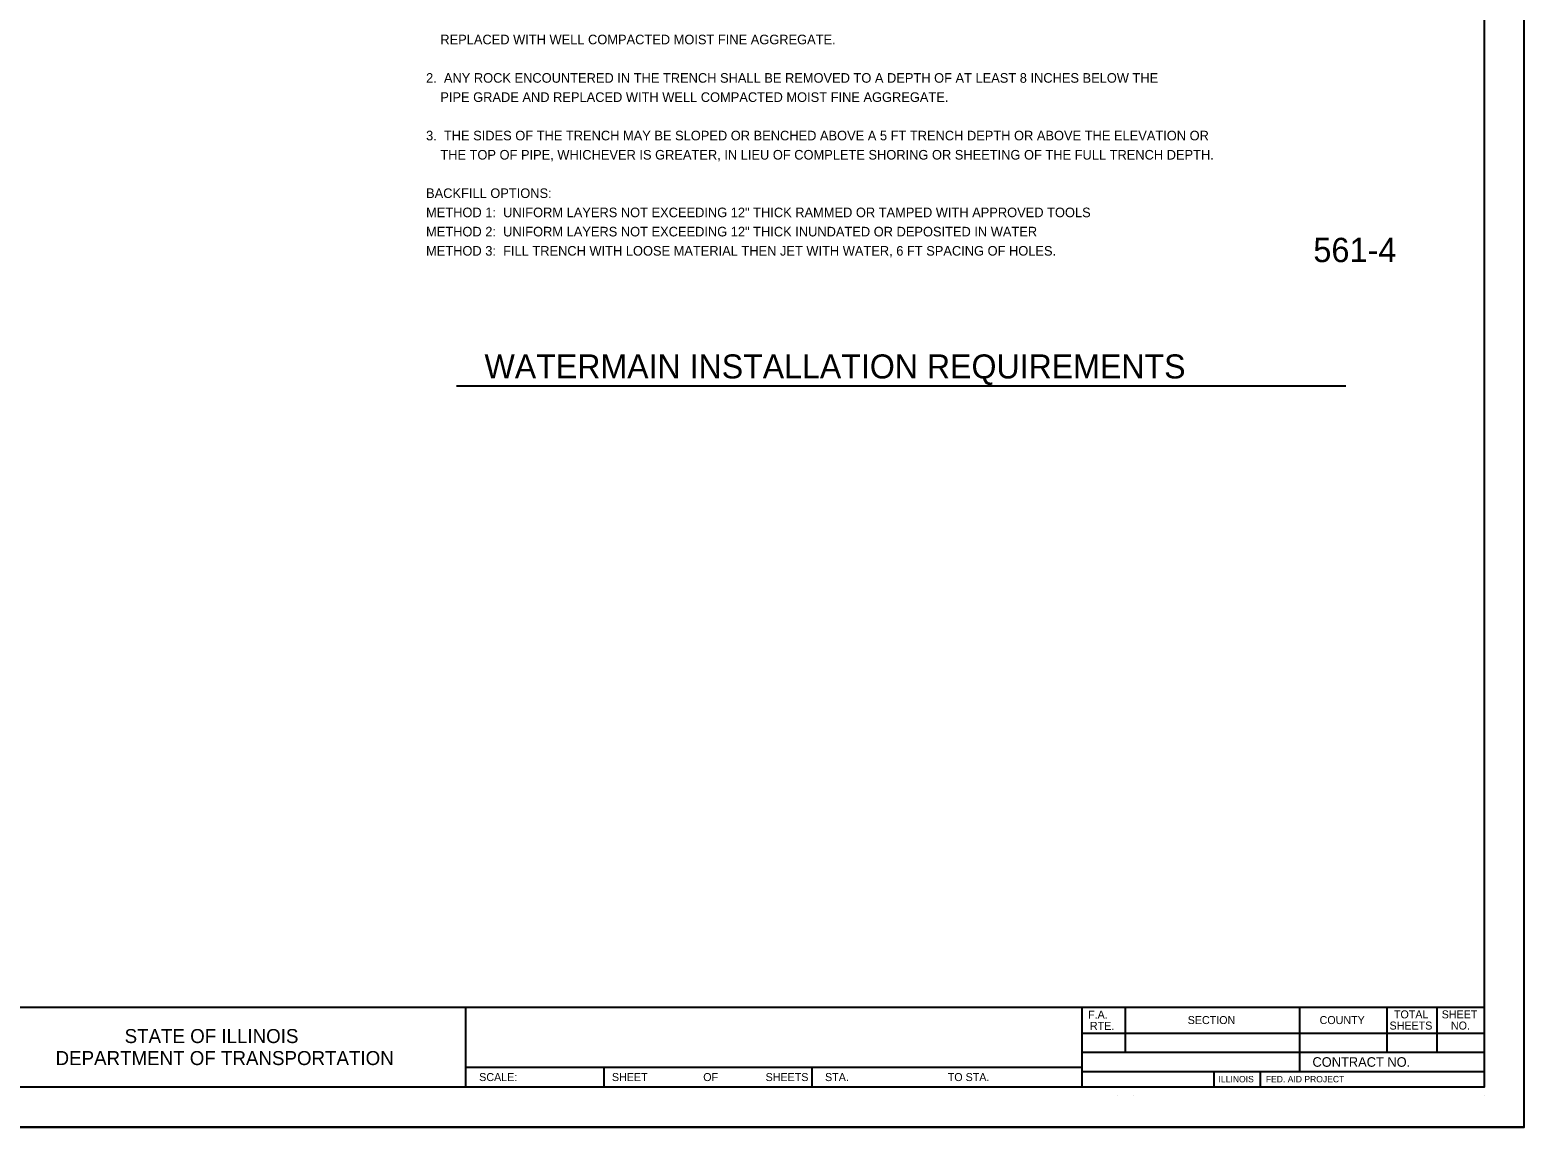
# Model space of a CAD drawing. Extents: x 2133490 to 2172050, y 2138301 to 2145980.
# Drawn here: x 2137117 to 2138050, y 2138301 to 2138986 of the extents above; entities that cross this region are included whole.
import ezdxf

# ---------------------------------------------------------------- set-up
doc = ezdxf.new("R2010")
doc.units = 0
for name, color, linetype in [('HS_Dimensions_and_Text', 7, 'Continuous'), ('HS_Title', 7, 'Continuous'), ('ROW_Pr_Notes', 7, 'Continuous'), ('SH_General_Details', 7, 'Continuous'), ('SH_Printer_Plotting_Border', 7, 'Continuous')]:
    doc.layers.add(name, color=color, linetype=linetype)

msp = doc.modelspace()

# ---------------------------------------------------------------- linework, layer by layer
at = {"layer": 'ROW_Pr_Notes'}
msp.add_line((2137383.21, 2138763.71), (2137938.77, 2138763.71), dxfattribs=at)
at = {"layer": 'SH_General_Details'}
for p, q in [((2138050.12, 2138300.71), (2138050.12, 2139400.71)), ((2136450.12, 2138375.71), (2138025.12, 2138375.71)), ((2137388.84, 2138375.71), (2137388.84, 2138325.71)), ((2137773.84, 2138375.71), (2137773.84, 2138325.71)), ((2137800.84, 2138375.71), (2137800.84, 2138347.45)), ((2137909.84, 2138375.71), (2137909.84, 2138335.45)), ((2137964.45, 2138375.71), (2137964.45, 2138347.45)), ((2137995.49, 2138375.71), (2137995.49, 2138347.45)), ((2137773.84, 2138359.45), (2138025.12, 2138359.45)), ((2137773.84, 2138347.45), (2138025.12, 2138347.45)), ((2137388.84, 2138338.21), (2137773.84, 2138338.21)), ((2137475.12, 2138338.21), (2137475.12, 2138325.71)), ((2137605.12, 2138338.21), (2137605.12, 2138325.71)), ((2137773.84, 2138335.45), (2138025.12, 2138335.45)), ((2137856.2, 2138335.45), (2137856.2, 2138325.71)), ((2137885.2, 2138335.45), (2137885.2, 2138325.71)), ((2137795.84, 2138320.71), (2137795.84, 2138320.71)), ((2137805.84, 2138320.71), (2137805.84, 2138320.71)), ((2138025.12, 2138320.71), (2138025.12, 2138320.71)), ((2138050.12, 2138300.71), (2136350.12, 2138300.71))]:
    msp.add_line(p, q, dxfattribs=at)
msp.add_lwpolyline([(2136450.12, 2139375.71), (2138025.12, 2139375.71), (2138025.12, 2138325.71), (2136450.12, 2138325.71)], close=True, dxfattribs=at)
at = {"layer": 'SH_Printer_Plotting_Border'}
msp.add_lwpolyline([(2136350.12, 2138300.71), (2138050.12, 2138300.71), (2138050.12, 2139400.71), (2136350.12, 2139400.71)], close=True, dxfattribs=at)

# ---------------------------------------------------------------- texts
at = {"layer": 'HS_Dimensions_and_Text'}
for s, p in [('    REPLACED WITH WELL COMPACTED MOIST FINE AGGREGATE.', (2137364.1, 2138977.05)), ('2.  ANY ROCK ENCOUNTERED IN THE TRENCH SHALL BE REMOVED TO A DEPTH OF AT LEAST 8 INCHES BELOW THE', (2137364.1, 2138953.05)), ('    PIPE GRADE AND REPLACED WITH WELL COMPACTED MOIST FINE AGGREGATE.', (2137364.1, 2138941.05)), ('3.  THE SIDES OF THE TRENCH MAY BE SLOPED OR BENCHED ABOVE A 5 FT TRENCH DEPTH OR ABOVE THE ELEVATION OR', (2137364.1, 2138917.05)), ('    THE TOP OF PIPE, WHICHEVER IS GREATER, IN LIEU OF COMPLETE SHORING OR SHEETING OF THE FULL TRENCH DEPTH.', (2137364.1, 2138905.05)), ('BACKFILL OPTIONS:', (2137364.1, 2138881.05)), ('METHOD 1:  UNIFORM LAYERS NOT EXCEEDING 12" THICK RAMMED OR TAMPED WITH APPROVED TOOLS', (2137364.1, 2138869.05)), ('METHOD 2:  UNIFORM LAYERS NOT EXCEEDING 12" THICK INUNDATED OR DEPOSITED IN WATER', (2137364.1, 2138857.05)), ('METHOD 3:  FILL TRENCH WITH LOOSE MATERIAL THEN JET WITH WATER, 6 FT SPACING OF HOLES.', (2137364.1, 2138845.05))]:
    msp.add_text(s, height=6, dxfattribs=at).set_placement(p)
at = {"layer": 'HS_Title'}
msp.add_text('WATERMAIN INSTALLATION REQUIREMENTS', height=15, dxfattribs=at).set_placement((2137400.61, 2138768.35))
at = {"layer": 'SH_General_Details'}
for s, height, p in [('561-4', 15.18, (2137918.43, 2138841.01)), ('F.A.  ', 5, (2137777.7, 2138368.45)), ('TOTAL', 4.999, (2137968.79, 2138368.63)), ('SHEET', 4.999, (2137998.63, 2138368.63)), ('RTE.', 5, (2137778.85, 2138361.45)), ('SECTION', 4.999, (2137839.95, 2138365.07)), ('COUNTY', 4.999, (2137922.35, 2138365.07)), ('SHEETS', 4.999, (2137966.04, 2138361.63)), ('NO.', 4.999, (2138004.39, 2138361.63)), ('STATE OF ILLINOIS', 8.7501, (2137175.77, 2138353.21)), ('DEPARTMENT OF TRANSPORTATION', 8.7501, (2137132.62, 2138339.46)), ('CONTRACT NO.      ', 6, (2137917.89, 2138338.38)), ('SCALE:          ', 5, (2137397.3, 2138329.46)), ('SHEET', 5, (2137480.22, 2138329.46)), ('OF', 5, (2137537.27, 2138329.46)), ('SHEETS', 5, (2137576.23, 2138329.46)), ('STA.', 5, (2137613.37, 2138329.46)), ('TO STA.', 5, (2137690.04, 2138329.46)), ('ILLINOIS', 4, (2137859.23, 2138328.68)), ('FED. AID PROJECT', 4, (2137888.75, 2138328.68))]:
    msp.add_text(s, height=height, dxfattribs=at).set_placement(p)

doc.saveas('drawing.dxf')
